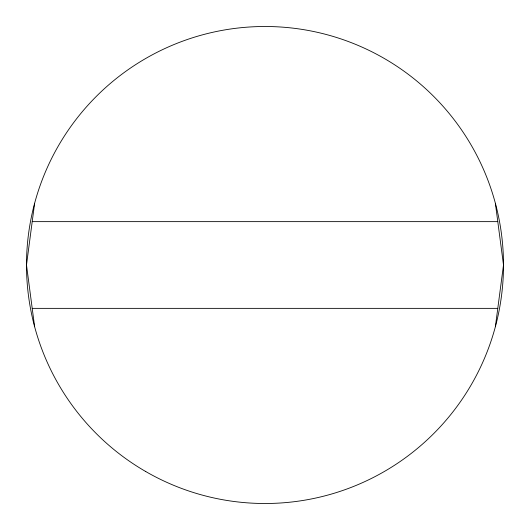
<?xml version="1.0" encoding="UTF-8"?>
<svg xmlns="http://www.w3.org/2000/svg" width="530" height="530" viewBox="0 0 530 530"><rect width="100%" height="100%" fill="white"/><g stroke="black" fill="none" stroke-linecap="round" stroke-linejoin="round"><path stroke-width="0.79" d="M34.629 203.275L26.5 265L34.629 326.725M495.371 326.725L503.5 265L495.371 203.275M32.211 221.639L497.789 221.639M32.211 308.361L497.789 308.361M145.75 471.548A238.5 238.5 0 0 0 503.5 265A238.5 238.5 0 0 0 145.75 58.452A238.5 238.5 0 0 0 145.75 471.548"/></g></svg>
